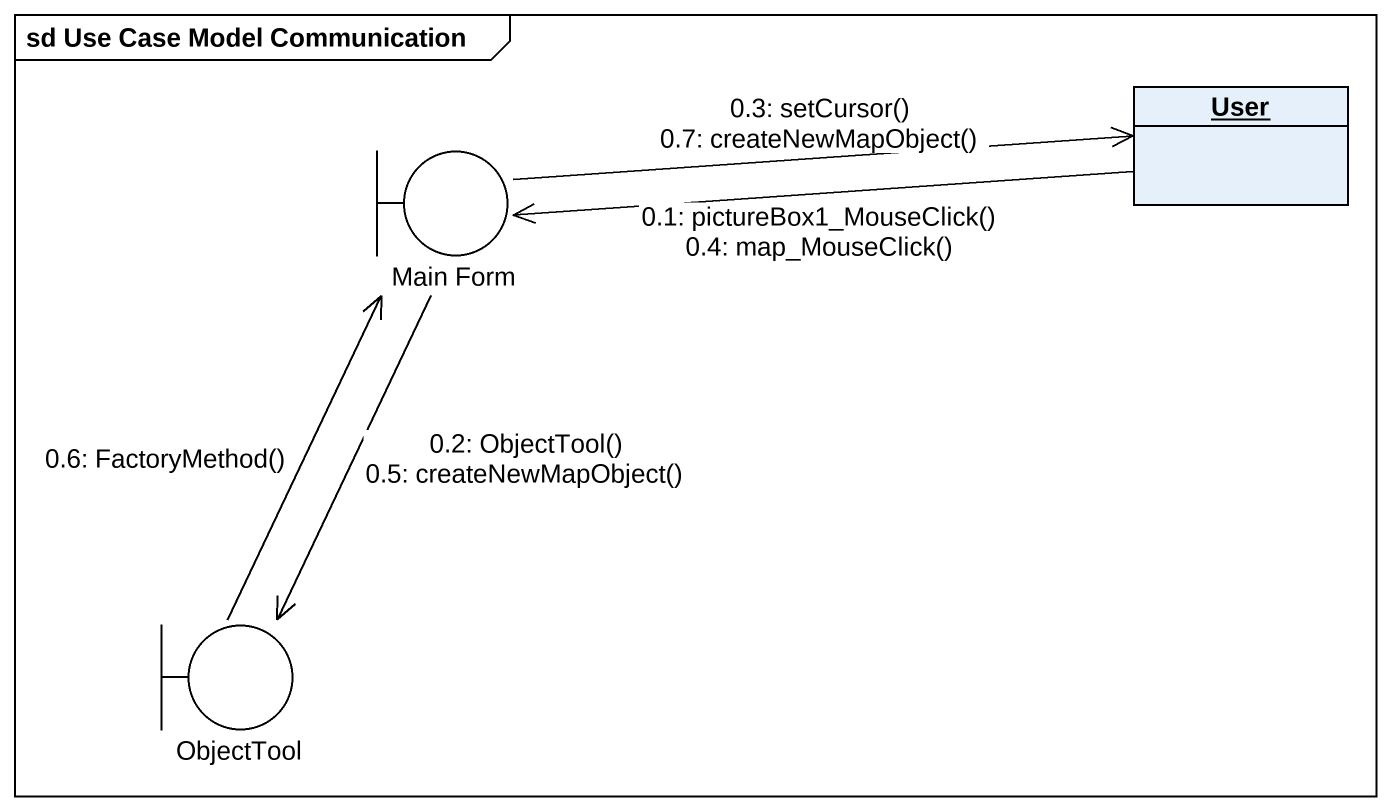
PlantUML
@startuml
mainframe sd Use Case Model Communication
allowmixing
hide circle
hide empty members
object User
boundary "Main Form" as Main_Form
boundary ObjectTool
User -left-> Main_Form : 0.1: pictureBox1_MouseClick()\n0.4: map_MouseClick()
Main_Form --> ObjectTool : 0.2: ObjectTool()\n0.5: createNewMapObject()
Main_Form -right-> User : 0.3: setCursor()\n0.7: createNewMapObject()
ObjectTool -up-> Main_Form : 0.6: FactoryMethod()
@enduml
